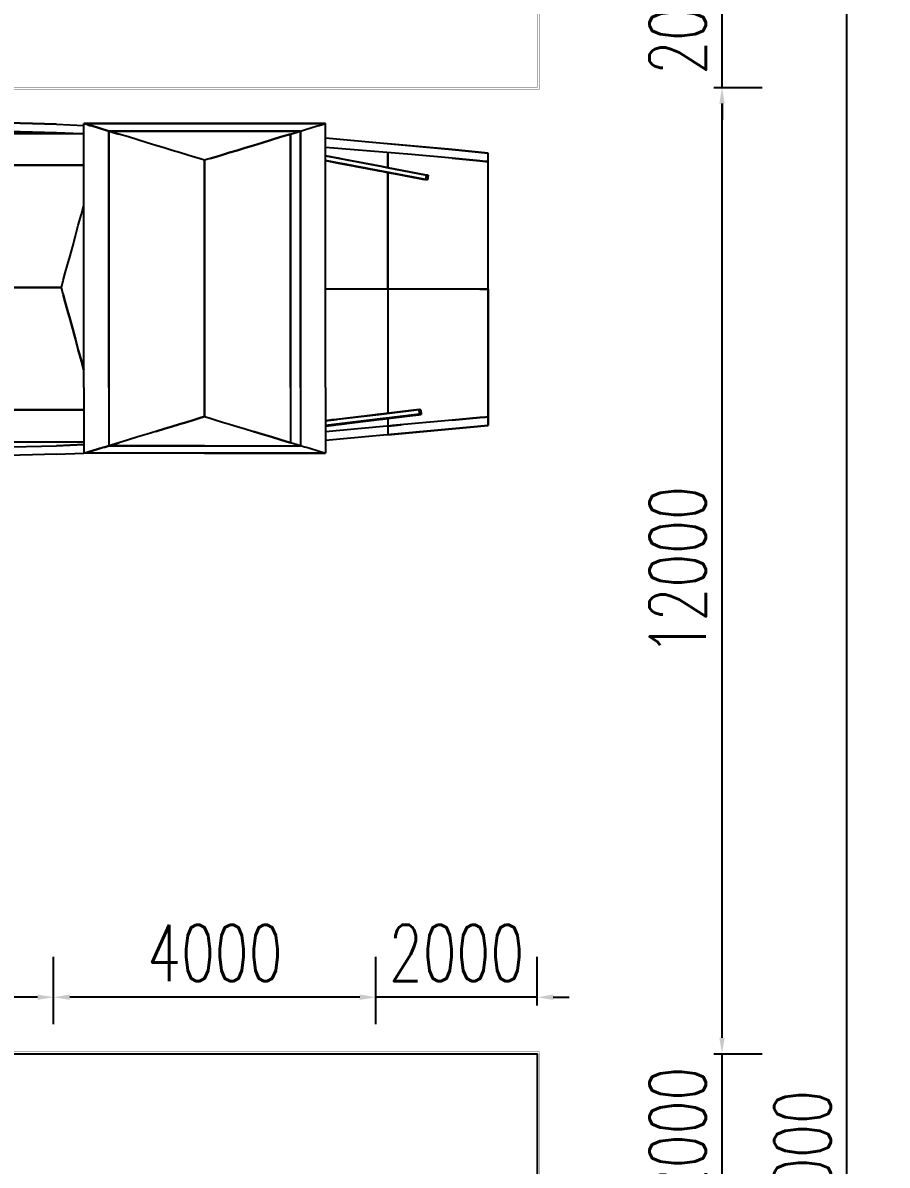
# Model space of a CAD drawing. Header units: millimetres. Extents: x -1003406 to 3312184, y 81337 to 716393.
# Drawn here: x 1411828 to 1422554, y 275151 to 289336 of the extents above; entities that cross this region are included whole.
import ezdxf

# ---------------------------------------------------------------- set-up
doc = ezdxf.new("R2010")
doc.units = ezdxf.units.MM
doc.header["$LTSCALE"] = 10
doc.layers.get('0').update_dxf_attribs({"linetype": 'CONTINUOUS'})
doc.layers.get('Defpoints').update_dxf_attribs({"linetype": 'CONTINUOUS'})
for name, color, linetype in [('W-bridge approach引桥', 4, 'CONTINUOUS'), ('W-FLOAT_BOWL浮筒', 253, 'CONTINUOUS'), ('W-STEEL_FRAME钢架', 3, 'CONTINUOUS'), ('配筋率', 61, 'CONTINUOUS')]:
    doc.layers.add(name, color=color, linetype=linetype)
doc.styles.add('STANDARD_T3', font='simplex.shx', dxfattribs={"width": 0.7, "bigfont": 'gbcbig.shx'})
doc.dimstyles.new('W&&200', dxfattribs={"dimtxt": 700, "dimasz": 200, "dimexe": 500, "dimexo": 600, "dimgap": 200, "dimtad": 1, "dimdec": 0, "dimzin": 0, "dimdsep": 46, "dimtxsty": 'STANDARD_T3', "dimcen": 0.09, "dimclrd": 1, "dimclre": 1, "dimclrt": 7, "dimazin": 2, "dimtfac": 1, "dimtdec": 0, "dimtix": 1, "dimtmove": 2, "dimatfit": 3, "dimfxl": 100, "dimtolj": 1, "dimtzin": 0, "dimarcsym": 0})

# ---------------------------------------------------------------- blocks, each defined once
blk = doc.blocks.new('*D363')
at = {"layer": 'Defpoints', "color": 0, "transparency": 16777216}
for p in [(1418210, 276533), (1420505, 276533), (1418210, 274533)]:
    blk.add_point(p, dxfattribs=at)
at = {"layer": 'W-bridge approach引桥', "color": 1, "lineweight": -2, "transparency": 16777216}
for p, q in [((1420505, 276733), (1420505, 276933)), ((1420405, 276533), (1421005, 276533)), ((1420505, 274533), (1420505, 276533)), ((1420405, 274533), (1421005, 274533)), ((1420505, 274333), (1420505, 274133))]:
    blk.add_line(p, q, dxfattribs=at)
at = {"layer": 'W-bridge approach引桥', "color": 1, "transparency": 16777216}
for points in [[(1420472, 276733), (1420538, 276733), (1420505, 276533)], [(1420472, 274333), (1420538, 274333), (1420505, 274533)]]:
    blk.add_solid(points, dxfattribs=at)
at = {"layer": 'W-bridge approach引桥', "color": 7, "transparency": 16777216, "insert": (1419955, 275533), "char_height": 700, "attachment_point": 5, "rotation": 90, "style": 'STANDARD_T3'}
blk.add_mtext('\\A1;2000', dxfattribs=at)
blk = doc.blocks.new('*D364')
at = {"layer": 'Defpoints', "color": 0, "transparency": 16777216}
for p in [(1418210, 288533), (1420505, 288533), (1418210, 276533)]:
    blk.add_point(p, dxfattribs=at)
at = {"layer": 'W-bridge approach引桥', "color": 1, "lineweight": -2, "transparency": 16777216}
for p, q in [((1420405, 288533), (1421005, 288533)), ((1420505, 276733), (1420505, 288333)), ((1420405, 276533), (1421005, 276533))]:
    blk.add_line(p, q, dxfattribs=at)
at = {"layer": 'W-bridge approach引桥', "color": 1, "transparency": 16777216}
for points in [[(1420472, 288333), (1420538, 288333), (1420505, 288533)], [(1420472, 276733), (1420538, 276733), (1420505, 276533)]]:
    blk.add_solid(points, dxfattribs=at)
at = {"layer": 'W-bridge approach引桥', "color": 7, "transparency": 16777216, "insert": (1419955, 282533), "char_height": 700, "attachment_point": 5, "rotation": 90, "style": 'STANDARD_T3'}
blk.add_mtext('\\A1;12000', dxfattribs=at)
blk = doc.blocks.new('*D365')
at = {"layer": 'Defpoints', "color": 0, "transparency": 16777216}
for p in [(1418210, 290533), (1420505, 290533), (1418210, 288533)]:
    blk.add_point(p, dxfattribs=at)
at = {"layer": 'W-bridge approach引桥', "color": 1, "lineweight": -2, "transparency": 16777216}
for p, q in [((1420505, 290733), (1420505, 290933)), ((1420405, 290533), (1421005, 290533)), ((1420505, 288533), (1420505, 290533)), ((1420405, 288533), (1421005, 288533)), ((1420505, 288333), (1420505, 288133))]:
    blk.add_line(p, q, dxfattribs=at)
at = {"layer": 'W-bridge approach引桥', "color": 1, "transparency": 16777216}
for points in [[(1420472, 290733), (1420538, 290733), (1420505, 290533)], [(1420472, 288333), (1420538, 288333), (1420505, 288533)]]:
    blk.add_solid(points, dxfattribs=at)
at = {"layer": 'W-bridge approach引桥', "color": 7, "transparency": 16777216, "insert": (1419955, 289533), "char_height": 700, "attachment_point": 5, "rotation": 90, "style": 'STANDARD_T3'}
blk.add_mtext('\\A1;2000', dxfattribs=at)
blk = doc.blocks.new('*D367')
at = {"layer": 'Defpoints', "color": 0, "transparency": 16777216}
for p in [(1416210, 277236), (1418210, 276533), (1416210, 276302)]:
    blk.add_point(p, dxfattribs=at)
at = {"layer": 'W-bridge approach引桥', "color": 1, "lineweight": -2, "transparency": 16777216}
for p, q in [((1416210, 276902), (1416210, 277736)), ((1418210, 277133), (1418210, 277736)), ((1416010, 277236), (1415810, 277236)), ((1418210, 277236), (1416210, 277236)), ((1418410, 277236), (1418610, 277236))]:
    blk.add_line(p, q, dxfattribs=at)
at = {"layer": 'W-bridge approach引桥', "color": 1, "transparency": 16777216}
for points in [[(1416010, 277270), (1416010, 277203), (1416210, 277236)], [(1418410, 277270), (1418410, 277203), (1418210, 277236)]]:
    blk.add_solid(points, dxfattribs=at)
at = {"layer": 'W-bridge approach引桥', "color": 7, "transparency": 16777216, "insert": (1417210, 277786), "char_height": 700, "attachment_point": 5, "style": 'STANDARD_T3'}
blk.add_mtext('\\A1;2000', dxfattribs=at)
blk = doc.blocks.new('*D368')
at = {"layer": 'Defpoints', "color": 0, "transparency": 16777216}
for p in [(1412210, 277236), (1412210, 276302), (1416210, 276302)]:
    blk.add_point(p, dxfattribs=at)
at = {"layer": 'W-bridge approach引桥', "color": 1, "lineweight": -2, "transparency": 16777216}
for p, q in [((1412210, 276902), (1412210, 277736)), ((1416210, 276902), (1416210, 277736)), ((1416010, 277236), (1412410, 277236))]:
    blk.add_line(p, q, dxfattribs=at)
at = {"layer": 'W-bridge approach引桥', "color": 1, "transparency": 16777216}
for points in [[(1412410, 277270), (1412410, 277203), (1412210, 277236)], [(1416010, 277270), (1416010, 277203), (1416210, 277236)]]:
    blk.add_solid(points, dxfattribs=at)
at = {"layer": 'W-bridge approach引桥', "color": 7, "transparency": 16777216, "insert": (1414210, 277786), "char_height": 700, "attachment_point": 5, "style": 'STANDARD_T3'}
blk.add_mtext('\\A1;4000', dxfattribs=at)
blk = doc.blocks.new('*D369')
at = {"layer": 'Defpoints', "color": 0, "transparency": 16777216}
for p in [(1408210, 277236), (1408210, 276302), (1412210, 276302)]:
    blk.add_point(p, dxfattribs=at)
at = {"layer": 'W-bridge approach引桥', "color": 1, "lineweight": -2, "transparency": 16777216}
for p, q in [((1408210, 276902), (1408210, 277736)), ((1412210, 276902), (1412210, 277736)), ((1412010, 277236), (1408410, 277236))]:
    blk.add_line(p, q, dxfattribs=at)
at = {"layer": 'W-bridge approach引桥', "color": 1, "transparency": 16777216}
for points in [[(1408410, 277270), (1408410, 277203), (1408210, 277236)], [(1412010, 277270), (1412010, 277203), (1412210, 277236)]]:
    blk.add_solid(points, dxfattribs=at)
at = {"layer": 'W-bridge approach引桥', "color": 7, "transparency": 16777216, "insert": (1410210, 277786), "char_height": 700, "attachment_point": 5, "style": 'STANDARD_T3'}
blk.add_mtext('\\A1;4000', dxfattribs=at)
blk = doc.blocks.new('*D374')
at = {"layer": 'Defpoints', "color": 0, "transparency": 16777216}
for p in [(1421005, 297533), (1422054, 297533), (1421005, 252533)]:
    blk.add_point(p, dxfattribs=at)
at = {"layer": 'W-bridge approach引桥', "color": 1, "lineweight": -2, "transparency": 16777216}
for p, q in [((1421954, 297533), (1422554, 297533)), ((1422054, 252733), (1422054, 297333)), ((1421954, 252533), (1422554, 252533))]:
    blk.add_line(p, q, dxfattribs=at)
at = {"layer": 'W-bridge approach引桥', "color": 1, "transparency": 16777216}
for points in [[(1422021, 297333), (1422087, 297333), (1422054, 297533)], [(1422021, 252733), (1422087, 252733), (1422054, 252533)]]:
    blk.add_solid(points, dxfattribs=at)
at = {"layer": 'W-bridge approach引桥', "color": 7, "transparency": 16777216, "insert": (1421504, 275033), "char_height": 700, "attachment_point": 5, "rotation": 90, "style": 'STANDARD_T3'}
blk.add_mtext('\\A1;45000', dxfattribs=at)
blk = doc.blocks.new('$matou$00000062')
at = {"color": 0, "linetype": 'Continuous'}
for p, q in [((-1714, 991), (-1714, -2415)), ((-1714, 991), (-1714, -2415)), ((-1355, 991), (-1355, -2415)), ((-1355, 991), (-1355, -2415)), ((-1355, -2415), (-1355, 991)), ((18, -2144), (18, 991)), ((18, 991), (18, -2144)), ((1392, 991), (1392, -2415)), ((1392, -2415), (1392, 991)), ((1392, 991), (1392, -2415)), ((1750, 991), (1750, -2415)), ((1750, 991), (1750, -2415)), ((-1855, -2086), (-1875, -1218)), ((-1855, -2086), (-1875, -1218)), ((-1778, -1218), (-1758, -2084)), ((-1778, -1218), (-1758, -2084)), ((1758, -2084), (1778, -1218)), ((1778, -1218), (1758, -2084)), ((1875, -1218), (1855, -2086)), ((1855, -2086), (1875, -1218)), ((-1855, -2086), (-1841, -2415)), ((-1855, -2086), (-1841, -2415)), ((-1744, -2415), (-1758, -2084)), ((-1758, -2084), (-1744, -2415)), ((-146, -2191), (-60, -2166)), ((-60, -2166), (-146, -2191)), ((-60, -2166), (18, -2144)), ((-60, -2166), (18, -2144)), ((18, -2146), (18, -2141)), ((18, -2144), (96, -2166)), ((18, -2144), (96, -2166)), ((96, -2166), (182, -2191)), ((96, -2166), (182, -2191)), ((1758, -2084), (1750, -2084)), ((1750, -2284), (1758, -2084)), ((1758, -2084), (1750, -2084)), ((1750, -2284), (1758, -2084)), ((1855, -2086), (1841, -2415)), ((1855, -2086), (1841, -2415)), ((-562, -2313), (-448, -2280)), ((-448, -2280), (-562, -2313)), ((-448, -2280), (-340, -2248)), ((-340, -2248), (-448, -2280)), ((-340, -2248), (-239, -2219)), ((-239, -2219), (-340, -2248)), ((-239, -2219), (-146, -2191)), ((-146, -2191), (-239, -2219)), ((182, -2191), (275, -2219)), ((182, -2191), (275, -2219)), ((275, -2219), (376, -2248)), ((275, -2219), (376, -2248)), ((376, -2248), (484, -2280)), ((376, -2248), (484, -2280)), ((484, -2280), (598, -2313)), ((484, -2280), (598, -2313)), ((-1844, -3874), (-1844, -2415)), ((-1844, -3874), (-1844, -2415)), ((-1844, -2415), (-1837, -2439)), ((-1837, -2439), (-1844, -2415)), ((-1104, -2415), (-1844, -2415)), ((-1104, -2415), (-1844, -2415)), ((-1104, -2415), (1862, -2415)), ((-1104, -2415), (1862, -2415)), ((-910, -2415), (-807, -2385)), ((-807, -2385), (-910, -2415)), ((-807, -2385), (-682, -2348)), ((-682, -2348), (-807, -2385)), ((-682, -2348), (-562, -2313)), ((-562, -2313), (-682, -2348)), ((598, -2313), (718, -2348)), ((598, -2313), (718, -2348)), ((718, -2348), (844, -2385)), ((718, -2348), (844, -2385)), ((844, -2385), (946, -2415)), ((844, -2385), (946, -2415)), ((1862, -2415), (1855, -2439)), ((1855, -2439), (1862, -2415)), ((1862, -2415), (1862, -5333)), ((1862, -5333), (1862, -2415)), ((-1837, -2439), (-1830, -2464)), ((-1830, -2464), (-1837, -2439)), ((-1830, -2464), (-1823, -2489)), ((-1823, -2489), (-1830, -2464)), ((-1823, -2489), (-1816, -2515)), ((-1816, -2515), (-1823, -2489)), ((-1816, -2515), (-1809, -2540)), ((-1809, -2540), (-1816, -2515)), ((-1809, -2540), (-1801, -2566)), ((-1801, -2566), (-1809, -2540)), ((-1801, -2566), (-1794, -2591)), ((-1794, -2591), (-1801, -2566)), ((1819, -2566), (1812, -2591)), ((1812, -2591), (1819, -2566)), ((1827, -2540), (1819, -2566)), ((1819, -2566), (1827, -2540)), ((1834, -2515), (1827, -2540)), ((1827, -2540), (1834, -2515)), ((1841, -2489), (1834, -2515)), ((1834, -2515), (1841, -2489)), ((1848, -2464), (1841, -2489)), ((1841, -2489), (1848, -2464)), ((1848, -2464), (1855, -2439)), ((1848, -2464), (1855, -2439)), ((-1794, -2591), (-1787, -2617)), ((-1787, -2617), (-1794, -2591)), ((-1787, -2617), (-1780, -2642)), ((-1787, -2617), (-1780, -2642)), ((-1780, -2642), (-1773, -2667)), ((-1773, -2667), (-1780, -2642)), ((-1773, -2667), (-1766, -2692)), ((-1766, -2692), (-1773, -2667)), ((-1766, -2692), (-1759, -2717)), ((-1759, -2717), (-1766, -2692)), ((1784, -2692), (1777, -2717)), ((1777, -2717), (1784, -2692)), ((1791, -2667), (1784, -2692)), ((1784, -2692), (1791, -2667)), ((1798, -2642), (1791, -2667)), ((1791, -2667), (1798, -2642)), ((1805, -2617), (1798, -2642)), ((1798, -2642), (1805, -2617)), ((1812, -2591), (1805, -2617)), ((1805, -2617), (1812, -2591)), ((-1759, -3874), (-1759, -2717)), ((-1759, -2717), (-1759, -3874)), ((-1104, -2717), (-1759, -2717)), ((-1104, -2717), (-1759, -2717)), ((-1725, -2837), (-1759, -2717)), ((-1104, -2717), (-1759, -2717)), ((-1759, -2717), (-1725, -2837)), ((-1759, -2717), (-1759, -3874)), ((-1104, -2717), (1777, -2717)), ((1777, -2717), (-1104, -2717)), ((-1104, -2717), (1777, -2717)), ((1777, -2717), (1743, -2837)), ((1743, -2837), (1777, -2717)), ((1777, -2717), (1777, -5031)), ((1777, -5031), (1777, -2717)), ((1777, -2717), (1777, -5031)), ((-1692, -2954), (-1725, -2837)), ((-1692, -2954), (-1725, -2837)), ((1710, -2954), (1743, -2837)), ((1710, -2954), (1743, -2837)), ((-1659, -3068), (-1692, -2954)), ((-1659, -3068), (-1692, -2954)), ((-1628, -3178), (-1659, -3068)), ((-1628, -3178), (-1659, -3068)), ((1646, -3178), (1677, -3068)), ((1646, -3178), (1677, -3068)), ((1677, -3068), (1710, -2954)), ((1677, -3068), (1710, -2954)), ((-1598, -3284), (-1628, -3178)), ((-1598, -3284), (-1628, -3178)), ((1616, -3284), (1646, -3178)), ((1616, -3284), (1646, -3178)), ((-1570, -3386), (-1598, -3284)), ((-1598, -3284), (-1570, -3386)), ((1588, -3386), (1616, -3284)), ((1588, -3386), (1616, -3284)), ((-1542, -3482), (-1570, -3386)), ((-1570, -3386), (-1542, -3482)), ((1560, -3482), (1588, -3386)), ((1560, -3482), (1588, -3386)), ((-1517, -3572), (-1542, -3482)), ((-1542, -3482), (-1517, -3572)), ((-1493, -3657), (-1517, -3572)), ((-1517, -3572), (-1493, -3657)), ((1511, -3657), (1535, -3572)), ((1511, -3657), (1535, -3572)), ((1535, -3572), (1560, -3482)), ((1535, -3572), (1560, -3482)), ((-1470, -3736), (-1493, -3657)), ((-1493, -3657), (-1470, -3736)), ((1488, -3736), (1511, -3657)), ((1488, -3736), (1511, -3657)), ((-1450, -3808), (-1470, -3736)), ((-1470, -3736), (-1450, -3808)), ((-1431, -3874), (-1450, -3808)), ((-1450, -3808), (-1431, -3874)), ((1449, -3874), (1468, -3808)), ((1449, -3874), (1468, -3808)), ((1468, -3808), (1488, -3736)), ((1468, -3808), (1488, -3736)), ((-1844, -3874), (-1844, -5333)), ((-1844, -5333), (-1844, -3874)), ((-1759, -3874), (-1759, -5031)), ((-1759, -3874), (-1759, -5031)), ((-1759, -3874), (-1759, -5031)), ((-1450, -3940), (-1470, -4012)), ((-1450, -3940), (-1470, -4012)), ((-1431, -3874), (-1450, -3940)), ((-1431, -3874), (-1450, -3940)), ((-1104, -3874), (-1431, -3874)), ((-1431, -3874), (-1104, -3874)), ((1449, -3874), (-1104, -3874)), ((-1104, -3874), (1449, -3874)), ((1449, -3878), (1449, -3870)), ((1468, -3940), (1449, -3874)), ((1468, -3940), (1449, -3874)), ((1488, -4012), (1468, -3940)), ((1468, -3940), (1488, -4012)), ((-1493, -4091), (-1517, -4176)), ((-1493, -4091), (-1517, -4176)), ((-1470, -4012), (-1493, -4091)), ((-1470, -4012), (-1493, -4091)), ((1511, -4091), (1488, -4012)), ((1488, -4012), (1511, -4091)), ((1535, -4176), (1511, -4091)), ((1511, -4091), (1535, -4176)), ((-1517, -4176), (-1542, -4266)), ((-1517, -4176), (-1542, -4266)), ((1560, -4266), (1535, -4176)), ((1535, -4176), (1560, -4266)), ((-1570, -4362), (-1598, -4464)), ((-1570, -4362), (-1598, -4464)), ((-1542, -4266), (-1570, -4362)), ((-1542, -4266), (-1570, -4362)), ((1588, -4362), (1560, -4266)), ((1560, -4266), (1588, -4362)), ((1616, -4464), (1588, -4362)), ((1588, -4362), (1616, -4464)), ((-1598, -4464), (-1628, -4569)), ((-1628, -4569), (-1598, -4464)), ((1646, -4569), (1616, -4464)), ((1616, -4464), (1646, -4569)), ((-1659, -4680), (-1628, -4569)), ((-1628, -4569), (-1659, -4680)), ((1677, -4680), (1646, -4569)), ((1646, -4569), (1677, -4680)), ((-1692, -4794), (-1659, -4680)), ((-1659, -4680), (-1692, -4794)), ((1677, -4680), (1710, -4794)), ((1710, -4794), (1677, -4680)), ((-1692, -4794), (-1725, -4911)), ((-1725, -4911), (-1692, -4794)), ((1710, -4794), (1743, -4911)), ((1743, -4911), (1710, -4794)), ((-1759, -5031), (-1725, -4911)), ((-1759, -5031), (-1725, -4911)), ((-1104, -4911), (-1725, -4911)), ((-1104, -4911), (-1725, -4911)), ((-1104, -4911), (1743, -4911)), ((1743, -4911), (-1104, -4911)), ((1743, -4911), (1777, -5031)), ((1743, -4911), (1777, -5031)), ((-1794, -5157), (-1787, -5131)), ((-1794, -5157), (-1787, -5131)), ((-1787, -5131), (-1780, -5106)), ((-1787, -5131), (-1780, -5106)), ((-1780, -5106), (-1773, -5081)), ((-1780, -5106), (-1773, -5081)), ((-1773, -5081), (-1766, -5056)), ((-1773, -5081), (-1766, -5056)), ((-1766, -5056), (-1759, -5031)), ((-1766, -5056), (-1759, -5031)), ((-1104, -5031), (-1759, -5031)), ((-1104, -5031), (-1759, -5031)), ((-1104, -5031), (-1759, -5031)), ((-1104, -5031), (1777, -5031)), ((-1104, -5031), (1777, -5031)), ((1777, -5031), (-1104, -5031)), ((1777, -5031), (1784, -5056)), ((1777, -5031), (1784, -5056)), ((1784, -5056), (1791, -5081)), ((1784, -5056), (1791, -5081)), ((1791, -5081), (1798, -5106)), ((1791, -5081), (1798, -5106)), ((1798, -5106), (1805, -5131)), ((1798, -5106), (1805, -5131)), ((1805, -5131), (1812, -5157)), ((1805, -5131), (1812, -5157)), ((-1830, -5284), (-1823, -5259)), ((-1830, -5284), (-1823, -5259)), ((-1823, -5259), (-1816, -5233)), ((-1823, -5259), (-1816, -5233)), ((-1816, -5233), (-1809, -5208)), ((-1816, -5233), (-1809, -5208)), ((-1809, -5208), (-1801, -5182)), ((-1809, -5208), (-1801, -5182)), ((-1801, -5182), (-1794, -5157)), ((-1801, -5182), (-1794, -5157)), ((1812, -5157), (1819, -5182)), ((1812, -5157), (1819, -5182)), ((1819, -5182), (1827, -5208)), ((1819, -5182), (1827, -5208)), ((1827, -5208), (1834, -5233)), ((1827, -5208), (1834, -5233)), ((1834, -5233), (1841, -5259)), ((1834, -5233), (1841, -5259)), ((1841, -5259), (1848, -5284)), ((1841, -5259), (1848, -5284)), ((-1844, -5333), (-1837, -5308)), ((-1844, -5333), (-1837, -5308)), ((-1104, -5333), (-1844, -5333)), ((-1104, -5333), (-1844, -5333)), ((-1837, -5308), (-1830, -5284)), ((-1837, -5308), (-1830, -5284)), ((-1568, -6862), (-1700, -5333)), ((-1524, -6246), (-1603, -5333)), ((-1538, -5333), (-1526, -5437)), ((-1538, -5333), (-1520, -5489)), ((-1538, -5333), (-1526, -5437)), ((-1494, -5718), (-1537, -5333)), ((-1519, -5501), (-1537, -5333)), ((-1537, -5333), (-1527, -5423)), ((-1527, -5423), (-1537, -5333)), ((-1527, -5423), (-1536, -5333)), ((-1536, -5333), (-1526, -5435)), ((-1526, -5435), (-1536, -5333)), ((-1527, -5423), (-1536, -5333)), ((-1533, -5333), (-1522, -5418)), ((-1533, -5333), (-1524, -5404)), ((-1533, -5333), (-1522, -5418)), ((-1524, -5404), (-1533, -5333)), ((-1532, -5333), (-1524, -5404)), ((-1532, -5333), (-1524, -5404)), ((-1531, -5333), (-1516, -5468)), ((-1405, -6468), (-1531, -5333)), ((-1531, -5333), (-1460, -5974)), ((-1478, -5333), (-1463, -5465)), ((-1478, -5333), (-1469, -5412)), ((-1469, -5412), (-1478, -5333)), ((-1478, -5333), (-1469, -5412)), ((-1104, -5333), (1862, -5333)), ((-1104, -5333), (1862, -5333)), ((0, -5382), (0, -5333)), ((0, -5382), (0, -5333)), ((0, -5709), (0, -5382)), ((0, -5709), (0, -5382)), ((1445, -5333), (1402, -5574)), ((1445, -5333), (1406, -5553)), ((1445, -5333), (1411, -5521)), ((1445, -5333), (1411, -5521)), ((1445, -5333), (1412, -5520)), ((1412, -5520), (1445, -5333)), ((1413, -5515), (1445, -5333)), ((1445, -5333), (1414, -5507)), ((1414, -5507), (1445, -5333)), ((1414, -5507), (1445, -5333)), ((1414, -5507), (1445, -5333)), ((1445, -5333), (1415, -5501)), ((1415, -5504), (1445, -5333)), ((1445, -5333), (1415, -5503)), ((1445, -5333), (1415, -5503)), ((1415, -5501), (1445, -5333)), ((1445, -5333), (1417, -5492)), ((1445, -5333), (1417, -5489)), ((1445, -5333), (1417, -5489)), ((1445, -5333), (1417, -5489)), ((1417, -5489), (1445, -5333)), ((1498, -5333), (1468, -5507)), ((1468, -5507), (1498, -5333)), ((1700, -5333), (1568, -6862)), ((1848, -5284), (1855, -5308)), ((1855, -5308), (1848, -5284)), ((1855, -5308), (1862, -5333)), ((1855, -5308), (1862, -5333)), ((-1519, -5501), (-1527, -5423)), ((-1527, -5439), (-1526, -5437)), ((-1527, -5439), (-1526, -5437)), ((-1526, -5435), (-1522, -5418)), ((-1526, -5435), (-1522, -5418)), ((-1520, -5489), (-1526, -5437)), ((-1520, -5489), (-1521, -5492)), ((-1520, -5489), (-1521, -5492)), ((-1517, -5470), (-1520, -5488)), ((-1517, -5470), (-1520, -5488)), ((-1520, -5488), (-1515, -5487)), ((-1515, -5487), (-1520, -5488)), ((-1520, -5488), (-1494, -5697)), ((-1494, -5697), (-1520, -5488)), ((-1520, -5489), (-1469, -5950)), ((-1520, -5489), (-1469, -5950)), ((-1519, -5501), (-1493, -5710)), ((-1519, -5501), (-1493, -5710)), ((-1470, -5935), (-1519, -5501)), ((-1470, -5935), (-1519, -5501)), ((-1494, -5697), (-1517, -5470)), ((-1517, -5470), (-1494, -5697)), ((-1516, -5468), (-1465, -5929)), ((-1405, -6468), (-1516, -5468)), ((-1465, -5929), (-1516, -5468)), ((-1515, -5483), (-1493, -5709)), ((-1493, -5709), (-1515, -5483)), ((-1515, -5483), (-1458, -5996)), ((-1515, -5483), (-1410, -6430)), ((-1463, -5465), (-1469, -5412)), ((-1463, -5465), (-1469, -5412)), ((-1469, -5412), (-1406, -5977)), ((-1406, -5977), (-1467, -5436)), ((-1352, -6464), (-1463, -5465)), ((1468, -5508), (1378, -6017)), ((1400, -5585), (1414, -5507)), ((1409, -5538), (1415, -5501)), ((1409, -5538), (1415, -5501)), ((1412, -5520), (1415, -5503)), ((1412, -5520), (1415, -5503)), ((1458, -5559), (1468, -5507)), ((1458, -5559), (1468, -5507)), ((1231, -6546), (1406, -5553)), ((1403, -5568), (1314, -6077)), ((1402, -5574), (1322, -6031)), ((1402, -5574), (1322, -6031)), ((1324, -6017), (1411, -5526)), ((1324, -6015), (1400, -5585)), ((1324, -6017), (1400, -5585)), ((1324, -6017), (1400, -5585)), ((1403, -5568), (1327, -5999)), ((1403, -5568), (1327, -5999)), ((1403, -5568), (1364, -5792)), ((1364, -5792), (1403, -5568)), ((1400, -5585), (1364, -5793)), ((1400, -5585), (1364, -5793)), ((1366, -5780), (1406, -5555)), ((1406, -5555), (1366, -5780)), ((1403, -5572), (1366, -5780)), ((1366, -5780), (1403, -5572)), ((1378, -6017), (1465, -5521)), ((1378, -6017), (1458, -5559)), ((1378, -6017), (1458, -5559)), ((1402, -5574), (1411, -5521)), ((1402, -5574), (1402, -5576)), ((1402, -5574), (1402, -5576)), ((1406, -5555), (1403, -5572)), ((1406, -5555), (1403, -5572)), ((1403, -5572), (1403, -5572)), ((1403, -5572), (1403, -5572)), ((1411, -5524), (1411, -5521)), ((1411, -5524), (1411, -5521)), ((-1494, -5697), (-1493, -5710)), ((-1490, -5708), (-1493, -5709)), ((-1467, -5917), (-1493, -5709)), ((-1467, -5917), (-1493, -5709)), ((-1491, -5721), (-1493, -5709)), ((-1470, -5935), (-1493, -5710)), ((-1470, -5935), (-1493, -5710)), ((-1491, -5721), (-1465, -5931)), ((-1491, -5721), (-1465, -5931)), ((-1491, -5721), (-1469, -5948)), ((-1469, -5948), (-1491, -5721)), ((0, -5892), (0, -5709)), ((0, -5892), (0, -5709)), ((1380, -5699), (1325, -6011)), ((1325, -6011), (1380, -5699)), ((0, -6085), (0, -5892)), ((0, -6085), (0, -5892)), ((1362, -5804), (1322, -6029)), ((1322, -6029), (1362, -5804)), ((1324, -6017), (1364, -5793)), ((1324, -6017), (1364, -5793)), ((1362, -5804), (1325, -6013)), ((1362, -5804), (1325, -6013)), ((1327, -5999), (1364, -5792)), ((1327, -5999), (1364, -5792)), ((1362, -5804), (1364, -5792)), ((1366, -5780), (1364, -5793)), ((1364, -5792), (1364, -5792)), ((-1462, -6014), (-1470, -5935)), ((-1470, -5952), (-1469, -5950)), ((-1469, -5950), (-1470, -5952)), ((-1469, -5948), (-1465, -5931)), ((-1469, -5948), (-1465, -5931)), ((-1469, -5950), (-1409, -6489)), ((-1463, -6002), (-1464, -6004)), ((-1463, -6002), (-1464, -6004)), ((-1463, -6000), (-1459, -5983)), ((-1459, -5983), (-1463, -6000)), ((-1463, -6000), (-1437, -6209)), ((-1463, -6000), (-1458, -6000)), ((-1458, -6000), (-1463, -6000)), ((-1437, -6209), (-1463, -6000)), ((-1462, -5956), (-1459, -5981)), ((-1459, -5981), (-1462, -5956)), ((-1413, -6448), (-1462, -6014)), ((-1462, -6014), (-1436, -6222)), ((-1413, -6448), (-1462, -6014)), ((-1413, -6448), (-1462, -6014)), ((-1413, -6448), (-1462, -6014)), ((-1413, -6448), (-1462, -6014)), ((-1436, -6222), (-1462, -6014)), ((-1405, -6468), (-1459, -5981)), ((-1459, -5981), (-1405, -6468)), ((-1405, -6468), (-1459, -5981)), ((-1459, -5983), (-1437, -6209)), ((-1437, -6209), (-1459, -5983)), ((-1458, -5996), (-1410, -6430)), ((-1410, -6430), (-1458, -5996)), ((-1435, -6221), (-1458, -5996)), ((-1458, -5996), (-1435, -6221)), ((-1406, -5977), (-1409, -5956)), ((-1409, -5956), (-1406, -5977)), ((-1406, -5977), (-1352, -6464)), ((-1352, -6464), (-1406, -5977)), ((-1352, -6464), (-1406, -5977)), ((-1406, -5977), (-1352, -6464)), ((1322, -6031), (1227, -6567)), ((1231, -6546), (1325, -6011)), ((1231, -6546), (1325, -6011)), ((1378, -6017), (1283, -6552)), ((1310, -6095), (1324, -6017)), ((1310, -6095), (1324, -6017)), ((1314, -6077), (1327, -5999)), ((1321, -6033), (1322, -6031)), ((1322, -6031), (1321, -6033)), ((1322, -6029), (1325, -6013)), ((1322, -6029), (1325, -6013)), ((1327, -5999), (1327, -5999)), ((1327, -5999), (1327, -5999)), ((1369, -6069), (1378, -6017)), ((1378, -6017), (1369, -6069)), ((-1635, -6085), (-1568, -6862)), ((-1538, -6085), (-1635, -6085)), ((-1538, -6085), (-1635, -6085)), ((-1454, -6085), (-1538, -6085)), ((-1454, -6085), (-1538, -6085)), ((-1533, -6143), (-1538, -6085)), ((-1538, -6085), (-1524, -6246)), ((-1514, -6371), (-1533, -6143)), ((0, -6085), (-1394, -6085)), ((0, -6085), (-1394, -6085)), ((0, -6143), (0, -6085)), ((1312, -6085), (0, -6085)), ((0, -6085), (1312, -6085)), ((0, -6143), (0, -6085)), ((0, -6371), (0, -6143)), ((0, -6371), (0, -6143)), ((1231, -6546), (1316, -6063)), ((1231, -6546), (1316, -6063)), ((1234, -6526), (1310, -6095)), ((1234, -6526), (1310, -6095)), ((1234, -6526), (1310, -6095)), ((1234, -6526), (1310, -6096)), ((1314, -6077), (1238, -6509)), ((1314, -6077), (1238, -6509)), ((1274, -6301), (1314, -6077)), ((1314, -6077), (1274, -6301)), ((1310, -6095), (1274, -6302)), ((1274, -6302), (1310, -6095)), ((1316, -6065), (1276, -6289)), ((1276, -6289), (1316, -6065)), ((1313, -6081), (1276, -6289)), ((1276, -6289), (1313, -6081)), ((1369, -6069), (1283, -6552)), ((1283, -6552), (1369, -6069)), ((1313, -6083), (1312, -6085)), ((1313, -6083), (1312, -6085)), ((1313, -6081), (1316, -6065)), ((1316, -6065), (1313, -6081)), ((1313, -6081), (1313, -6081)), ((1313, -6081), (1313, -6081)), ((1318, -6050), (1316, -6063)), ((1316, -6063), (1318, -6050)), ((1538, -6085), (1366, -6085)), ((1366, -6085), (1538, -6085)), ((1568, -6862), (1635, -6085)), ((-1437, -6209), (-1436, -6222)), ((-1436, -6222), (-1413, -6448)), ((-1413, -6448), (-1436, -6222)), ((-1433, -6221), (-1435, -6221)), ((-1435, -6221), (-1433, -6221)), ((-1435, -6221), (-1410, -6430)), ((-1435, -6221), (-1410, -6430)), ((-1434, -6234), (-1435, -6221)), ((-1433, -6221), (-1435, -6221)), ((-1434, -6234), (-1408, -6443)), ((-1408, -6443), (-1434, -6234)), ((-1434, -6234), (-1412, -6461)), ((-1412, -6461), (-1434, -6234)), ((-1471, -6862), (-1514, -6371)), ((0, -6862), (0, -6371)), ((0, -6862), (0, -6371)), ((1272, -6314), (1232, -6539)), ((1232, -6539), (1272, -6314)), ((1274, -6302), (1234, -6526)), ((1234, -6526), (1274, -6302)), ((1272, -6314), (1235, -6522)), ((1235, -6522), (1272, -6314)), ((1274, -6301), (1238, -6509)), ((1274, -6301), (1238, -6509)), ((1272, -6314), (1274, -6301)), ((1276, -6289), (1274, -6302)), ((1274, -6301), (1274, -6301)), ((1274, -6301), (1274, -6301)), ((1274, -6301), (1274, -6301)), ((-1412, -6461), (-1408, -6443)), ((-1412, -6461), (-1408, -6443)), ((-1409, -6489), (-1405, -6468)), ((-1405, -6468), (-1409, -6489)), ((-1356, -6485), (-1409, -6489)), ((-1356, -6485), (-1409, -6489)), ((-1405, -6468), (-1352, -6464)), ((-1405, -6468), (-1352, -6464)), ((-1356, -6485), (-1352, -6464)), ((-1356, -6485), (-1352, -6464)), ((1232, -6539), (1235, -6522)), ((1232, -6539), (1235, -6522)), ((1227, -6567), (1231, -6546)), ((1231, -6546), (1227, -6567)), ((1280, -6573), (1227, -6567)), ((1280, -6573), (1227, -6567)), ((1231, -6546), (1283, -6552)), ((1231, -6546), (1283, -6552)), ((1280, -6573), (1283, -6552)), ((1280, -6573), (1283, -6552)), ((-1568, -6862), (-1530, -7300)), ((-1530, -7300), (-1568, -6862)), ((-1442, -7197), (-1471, -6862)), ((-1471, -6862), (-1442, -7197)), ((-1442, -7197), (-1471, -6862)), ((0, -7197), (0, -6862)), ((0, -7197), (0, -6862)), ((1471, -6862), (1442, -7197)), ((1442, -7197), (1471, -6862)), ((1442, -7197), (1471, -6862)), ((1530, -7300), (1568, -6862)), ((1568, -6862), (1530, -7300)), ((-1433, -7300), (-1530, -7300)), ((-1530, -7300), (-1433, -7300)), ((-1436, -7267), (-1442, -7197)), ((-1442, -7197), (-1436, -7267)), ((-1436, -7267), (-1442, -7197)), ((-1433, -7300), (-1436, -7267)), ((-1433, -7300), (-1436, -7267)), ((-1436, -7267), (-1433, -7300)), ((-1433, -7300), (0, -7300)), ((0, -7300), (-1433, -7300)), ((0, -7267), (0, -7197)), ((0, -7267), (0, -7197)), ((0, -7197), (0, -7267)), ((0, -7267), (0, -7197)), ((0, -7300), (0, -7267)), ((0, -7267), (0, -7300)), ((0, -7267), (0, -7300)), ((0, -7300), (0, -7267)), ((0, -7300), (1433, -7300)), ((0, -7300), (1433, -7300)), ((1436, -7267), (1433, -7300)), ((1433, -7300), (1436, -7267)), ((1433, -7300), (1436, -7267)), ((1433, -7300), (1530, -7300)), ((1433, -7300), (1530, -7300)), ((1442, -7197), (1436, -7267)), ((1436, -7267), (1442, -7197)), ((1436, -7267), (1442, -7197))]:
    blk.add_line(p, q, dxfattribs=at)
blk.add_lwpolyline([(1471, -6862), (1513, -6371), (1592, -5333)], dxfattribs=at)

msp = doc.modelspace()

# ---------------------------------------------------------------- linework, layer by layer
at = {"layer": 'W-FLOAT_BOWL浮筒', "const_width": 5}
msp.add_lwpolyline([(1402209.9, 262533.1), (1418209.9, 262533.1), (1418209.9, 260533.1), (1402209.9, 260533.1), (1402209.9, 252533.1), (1396209.9, 252533.1), (1396209.9, 279545.3), (1395076.5, 285497.7), (1393096.9, 291484.7), (1389709.9, 296429.1), (1389709.9, 297533.1), (1402209.9, 297533.1), (1402209.9, 290533.1), (1418209.9, 290533.1), (1418209.9, 288533.1), (1402209.9, 288533.1), (1402209.9, 276533.1), (1418209.9, 276533.1), (1418209.9, 274533.1), (1402209.9, 274533.1), (1402209.9, 262533.1)], dxfattribs=at)
at = {"layer": 'W-FLOAT_BOWL浮筒'}
msp.add_lwpolyline([(1402209.9, 262533.1), (1418209.9, 262533.1), (1418209.9, 260533.1), (1402209.9, 260533.1), (1402209.9, 252533.1), (1396209.9, 252533.1), (1396209.9, 279545.3), (1395076.5, 285497.7), (1393096.9, 291484.7), (1389709.9, 296429.1), (1389709.9, 297533.1), (1402209.9, 297533.1), (1402209.9, 276533.1), (1418209.9, 276533.1), (1418209.9, 274533.1), (1402209.9, 274533.1), (1402209.9, 262533.1)], dxfattribs=at)
at = {"layer": 'W-STEEL_FRAME钢架', "const_width": 5}
msp.add_lwpolyline([(1402234.9, 262558.1), (1418234.9, 262558.1), (1418234.9, 260508.1), (1402234.9, 260508.1), (1402234.9, 252508.1), (1396184.9, 252508.1), (1396184.9, 279542.9), (1395052.2, 285491.5), (1393074.2, 291473.5), (1389684.9, 296421.4), (1389684.9, 297558.1), (1402234.9, 297558.1), (1402234.9, 290558.1), (1418234.9, 290558.1), (1418234.9, 288508.1), (1402234.9, 288508.1), (1402234.9, 276558.1), (1418234.9, 276558.1), (1418234.9, 274508.1), (1402234.9, 274508.1)], close=True, dxfattribs=at)

# ---------------------------------------------------------------- block references
at = {"layer": '配筋率', "color": 34, "xscale": 1.105263157894737, "yscale": 1.027397260273972, "rotation": 90.00000000000144}
msp.add_blockref('$matou$00000062', (1410104.1, 286028.6), dxfattribs=at)

# ---------------------------------------------------------------- dimensions: what is measured, and where the dimension line sits
at = {"layer": 'W-bridge approach引桥'}
for base, p1, p2, picture, middle in [((1422054.1, 297533.1), (1421004.9, 252533.1), (1421004.9, 297533.1), '*D374', (1421504.1, 275033.1)), ((1420504.9, 290533.1), (1418209.9, 288533.1), (1418209.9, 290533.1), '*D365', (1419954.9, 289533.1)), ((1420504.9, 288533.1), (1418209.9, 276533.1), (1418209.9, 288533.1), '*D364', (1419954.9, 282533.1)), ((1420504.9, 276533.1), (1418209.9, 274533.1), (1418209.9, 276533.1), '*D363', (1419954.9, 275533.1))]:
    dim = msp.add_linear_dim(base=base, p1=p1, p2=p2, angle=90, dimstyle='W&&200', override={"dimfxlon": 1}, dxfattribs=at)
    dim.commit()
    dim.dimension.update_dxf_attribs({"geometry": picture, "text_midpoint": middle})
for base, p1, p2, picture, middle in [((1408209.9, 277236.2), (1412209.9, 276302.3), (1408209.9, 276302.3), '*D369', (1410209.9, 277786.2)), ((1412209.9, 277236.2), (1416209.9, 276302.3), (1412209.9, 276302.3), '*D368', (1414209.9, 277786.2)), ((1416209.9, 277236.2), (1418209.9, 276533.1), (1416209.9, 276302.3), '*D367', (1417209.9, 277786.2))]:
    dim = msp.add_linear_dim(base=base, p1=p1, p2=p2, dimstyle='W&&200', dxfattribs=at)
    dim.commit()
    dim.dimension.update_dxf_attribs({"geometry": picture, "text_midpoint": middle})

doc.saveas('drawing.dxf')
